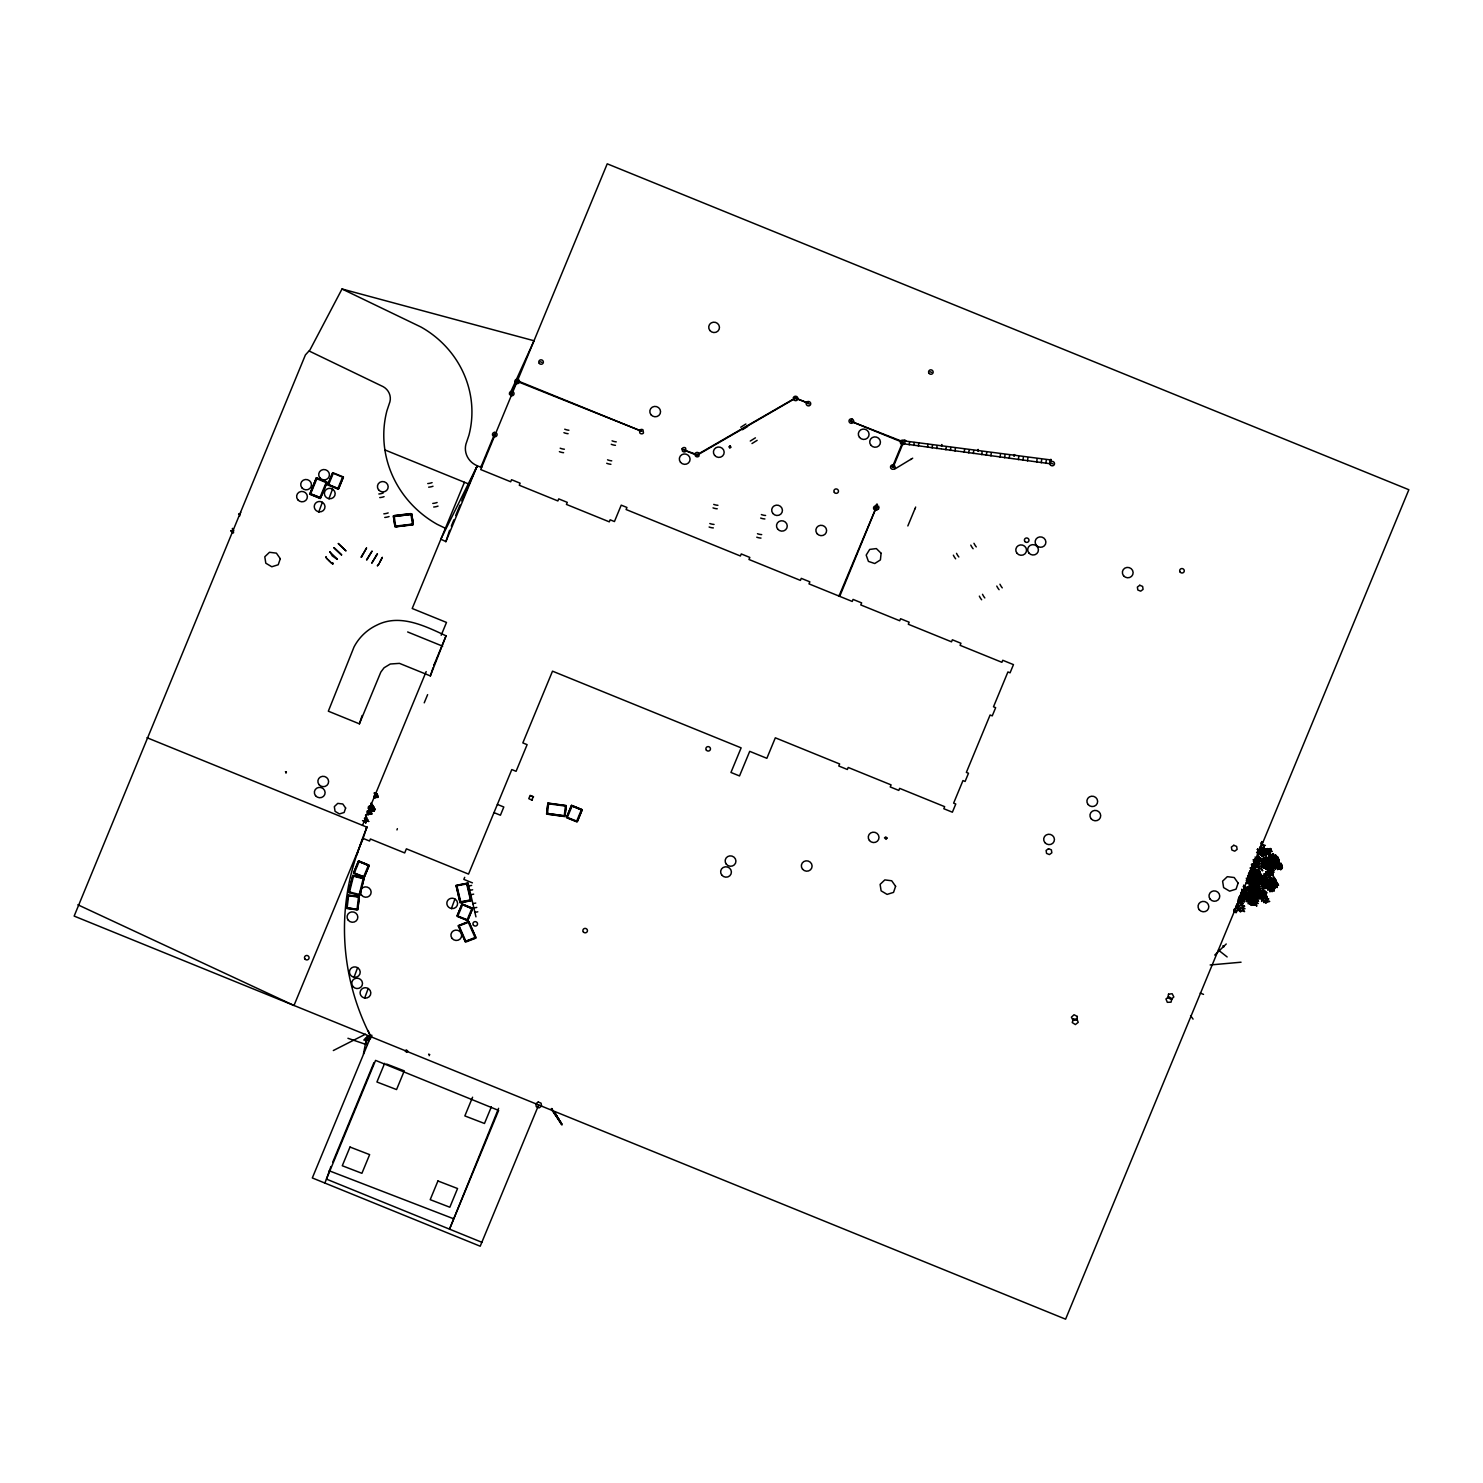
<?xml version="1.0" encoding="UTF-8"?>
<svg xmlns="http://www.w3.org/2000/svg" width="1483" height="1483" viewBox="0 0 1483 1483"><rect width="100%" height="100%" fill="white"/><g stroke="black" fill="none" stroke-linecap="round" stroke-linejoin="round"><path stroke-width="1.5" d="M369.045 809.458L368.544 807.327M878.585 509.095L878.603 507.501M1261.384 851.372L1261.848 852.484L1258.622 850.982M878.659 507.983L878.678 506.092M374.958 795.148L375.737 797.947L375.366 795.555M1261.051 844.754L1261.106 842.733M1261.755 841.547L1262.2 842.77L1262.7 841.843M376.626 796C380.834 801.098 371.955 791.273 376.719 797.316M1269.986 859.658L1270.912 860.844L1271.969 858.935M1271.543 859.195L1269.207 856.748L1271.45 860.233L1269.263 859.454M1255.712 887.816L1256.564 887.353L1256.045 888.373L1254.989 886.482M1261.273 852.243L1262.348 851.464M368.507 807.605L368.618 806.474M1252.875 888.818L1253.988 891.821L1257.343 892.043L1257.51 890.004L1255.471 890.467L1256.694 893.823L1252.875 888.818L1254.155 885.258L1251.93 888.577M1259.734 852.076C1261.254 856.451 1254.229 851.427 1259.679 853.633L1258.177 852.651M348.653 895.306L358.571 896.659M358.497 897.048L357.014 909.617L347.096 908.263L348.579 895.695L358.46 897.141M548.691 803.341L565.468 805.621M909.246 444.826L909.598 441.897M913.825 445.456L914.177 442.509M918.403 446.086L918.756 443.139M927.561 447.328L927.913 444.381M932.14 447.94L932.492 445.011M936.718 448.57L937.071 445.623M941.631 446.346L941.853 444.529L941.316 445.827M945.876 449.812L946.228 446.865M950.455 450.443L950.807 447.495M955.033 451.054L955.404 448.126M964.21 452.296L964.562 449.368M968.788 452.927L969.14 449.979M973.367 453.538L973.719 450.61M978.261 451.333L978.15 449.405L977.964 450.813M981.765 454.688L982.117 451.74M986.343 455.318L986.696 452.371M990.922 455.93L991.274 453.001M1000.08 457.172L1000.432 454.243M1004.658 457.802L1005.011 454.855M1009.237 458.432L1009.589 455.485M1014.131 456.208C1012.11 453.131 1017.023 455.3 1013.834 455.689M1018.395 459.674L1018.747 456.727M1022.973 460.286L1023.326 457.357M1027.552 460.916L1027.904 457.969M1036.71 462.158L1037.062 459.211M1041.288 462.789L1041.641 459.841M1045.867 463.4L1046.219 460.471M1050.224 460.453L1049.853 463.4M1051.095 459.786C1047.647 461.843 1053.338 455.967 1050.075 462.77M367.58 1040.084L368.155 1036.561L371.807 1036.116M363.446 1053.968L366.894 1036.432M1268.651 863.421L1269.819 861.085L1270.152 863.625M1252.597 868.222L1252.301 869.409L1251.207 868.853M349.395 892.581L353.473 876.193L363.187 878.678L359.108 895.065M353.603 875.73L363.316 878.214M905.798 440.581L904.352 439.988L904.982 441.026L1049.575 459.786M1274.657 860.733L1272.062 862.179L1272.173 859.417L1274.157 863.217L1272.433 860.974L1273.637 860.418M1233.93 909.357L1233.893 912.397L1234.931 908.578M368.155 1042.123L370.268 1035.616M509.614 394.404A2.317 2.224 18.1 0 1 510.819 391.512L513.099 391.827A2.317 2.224 18.1 0 1 514.008 393.31L514.026 393.885A2.317 2.224 18.1 0 1 511.468 395.776L509.614 394.404L534.01 340.756L342.017 288.981L310.003 349.858L305.405 354.938L74.15 916.086L1065.591 1319.184L1408.85 489.724L607.233 163.816L480.696 469.555L510.708 481.771L511.561 479.713L520.125 483.198L519.291 485.256L557.868 500.939L558.72 498.881L567.285 502.366L566.432 504.424L609.309 521.849L610.143 519.791L614.444 521.553L621.229 505.147L626.938 507.464L626.086 509.522L740.406 555.995L741.259 553.938L749.823 557.441L748.971 559.48L800.412 580.391L801.265 578.351L809.848 581.837L808.995 583.876L852.224 601.449L853.059 599.41L861.642 602.895L860.789 604.934L899.736 620.765L900.57 618.726L909.153 622.211L908.3 624.25L951.53 641.824L952.364 639.785L960.947 643.27L960.094 645.327L1001.896 662.308L1002.749 660.269L1013.464 664.625L1010.071 672.819L1007.921 671.947L993.499 706.798L995.649 707.669L992.257 715.863L990.106 714.991L966.36 772.383L968.492 773.255L965.099 781.448L962.968 780.577L953.625 803.137L955.775 804.008L952.383 812.202L943.818 808.717L944.652 806.659L899.643 788.363L898.791 790.42L890.226 786.935L891.079 784.878L848.202 767.452L847.368 769.492L838.785 766.007L839.638 763.967L775.331 737.811L766.859 758.314L749.712 751.343L739.516 775.943L730.952 772.458L741.129 747.858L552.51 671.169L522.832 742.909L527.114 744.651L516.084 771.308L511.802 769.566L468.535 874.099L406.379 848.832L404.692 852.929L370.398 838.989L369.545 841.028L363.113 838.414L366.802 827.106L146.984 737.718M310.651 493.802L319.976 497.472L310.577 493.932M316.861 478.768L326.149 482.55L319.716 498.047L310.429 494.265L316.899 478.657M366.542 547.95L361.296 557.274L362.112 555.235M366.561 559.74L372.085 551.046L366.894 559.925M371.936 562.761L377.461 554.067M377.108 553.882L371.862 563.206M377.312 565.783L378.61 564.578M377.553 565.727L379.222 563.596M412.367 524.129L395.646 526.113L394.218 516.418L410.939 514.434L412.552 524.648L395.831 526.632L412.496 524.278M410.939 514.434L394.181 516.529M359.405 723.834L380.834 672.077L384.078 667.776L390.289 664.013L399.465 663.364L430.367 675.914L446.049 635.836C424.972 625.974 399.78 613.406 376.775 625.159C367.043 629.719 358.942 637.486 353.992 647.033L328.336 711.191L359.405 723.834L362.112 715.529M445.845 541.721L449.571 530.302M481.215 466.07L480.844 467.219L494.414 434.426M481.919 466.366L481.549 467.516L477.266 465.773A18.908 18.111 18.1 0 1 466.682 441.915L468.943 435.186A99.509 95.357 18.1 0 0 421.005 327.039L342.017 288.981M368.359 814.927L368.766 813.666M354.381 873.005L363.706 876.675M368.377 865.405L359.09 861.623L368.34 865.497L363.539 877.083M349.543 891.969L359.257 894.453M430.367 675.914L433.073 667.628M434.056 664.606L433.74 665.552L446.049 635.836M396.962 829.924L397.37 828.663M330.931 1166.528L326.445 1179.115L481.845 1242.291M456.912 885.963L460.879 902.498L470.612 900.607L466.7 883.961L456.245 885.889L459.952 901.905L470.408 899.977M457.876 916.049L467.201 919.72M462.585 904.667L471.835 908.56L462.585 904.667L457.728 916.346L467.015 920.127L471.872 908.449M468.628 886L471.631 885.425M469.666 890.375L472.651 889.781M459.137 926.078L465.847 941.223L475.394 938.09M470.686 894.731L473.67 894.156M472.762 903.648L475.765 903.073M473.781 908.022L476.784 907.429M474.82 912.397L477.804 911.804M465.847 941.223L475.042 937.516L468.331 922.37L458.488 926.152M532.898 796.983L532.156 800.245L528.782 798.67L530.135 795.389L533.565 796.797L530.469 796M532.156 800.245L531.934 799.3M564.207 815.743L547.431 813.463L564.244 815.91M572.067 806.029L581.317 809.903L576.516 821.489L567.229 817.708L572.067 806.029L581.355 809.792M576.683 821.081L567.322 817.448M498.603 1108.302L449.516 1229.147L498.64 1110.433L375.57 1060.401L324.833 1183.045M730.155 445.994L731.026 447.254L729.747 448.051L728.913 446.735L730.174 445.938M893.155 467.238L903.332 442.638L851.186 421.432L851.965 419.022M839.378 594.924L839.007 596.073L877.38 504.572M840.082 595.221L839.712 596.37L877.046 505.61M874.636 509.948L876.249 505.017M875.359 510.245L877.028 505.11M1259.53 890.523L1258.993 889.225L1257.324 891.227L1258.233 891.413M370.398 1038.897L371.732 1035.078M318.826 511.783L322.349 502.311M328.966 498.64L332.489 489.168M354.048 977.204L357.588 967.732M364.67 997.985L368.192 988.531M451.407 908.504L454.947 899.032M1249.187 877.213L1250.41 876.397M1257.436 849.37L1270.338 854.894L1259.549 850.037L1259.197 850.89L1270.301 854.968L1272.062 857.934L1270.338 854.894L1257.565 849.055M1255.156 867.314L1254.414 869.39L1253.506 868.018L1253.858 867.092L1254.785 868.463M915.66 507.056L914.937 508.873M1259.271 850.704L1270.319 854.949C1255.341 849.685 1255.934 848.165 1270.338 854.894M1243.94 888.762L1243.607 887.242M1265.407 845.495L1261.811 844.29M317.084 478.212L326.371 481.994M328.447 485.034L333.286 473.337L342.573 477.118L337.735 488.797M285.959 773.199L286.349 772.254M464.439 482.272L412.2 608.493L446.494 622.434L441.192 635.262M451.314 526.094L453.928 519.773M455.67 515.565L460.027 505.054M461.769 500.846L477.266 465.773L445.882 541.61L440.84 539.182L477.266 465.773L476.562 467.405M511.375 393.44L516.473 381.131L641.768 431.293L517.456 380.742M362.519 825.364L426.177 671.577M424.231 702.831L427.623 694.637M359.09 861.623L354.252 873.302L363.632 876.824M359.22 861.252L368.507 865.034M77.839 904.778L293.986 1005.474L363.113 838.414A247.976 237.632 18.1 0 0 370.787 1036.691L312.32 1177.947L480.214 1246.221L538.681 1104.965M332.693 1162.283L373.92 1062.662M384.653 1063.311L376.923 1081.997L396.554 1089.56L404.284 1070.874L386.618 1064.053M464.698 877.324L463.845 879.382L472.428 882.867M462.715 904.315L472.002 908.097M429.162 1055.674L429.551 1054.71M697.214 454.632L795.055 398.13L808.587 403.32L795.741 398.093L696.936 455.318L684.071 450.091L697.937 454.91M572.197 805.658L581.484 809.44M472.576 1097.216L464.846 1115.92L484.478 1123.484L491.355 1106.874M851.186 421.432L902.906 441.674L892.432 466.941M875.026 508.799L876.75 504.072M876.564 506.574L877.454 504.368M914.844 509.058L907.837 525.946M1261.458 844.031L1261.607 842.103M1253.154 889.448L1255.026 886.815L1254.136 889.726L1250.688 892.21L1251.411 892.877L1254.358 889.689M1256.564 894.953L1257.806 890.282L1261.292 888.502L1256.101 892.581M382.354 557.293L379.018 563.577M374.402 793.127L375.477 794.869L374.865 794.165M368.581 807.92C370.694 804.379 370.472 808.791 368.488 806.733M1237.638 901.831L1238.286 898.846M382.058 557.96L379.704 562.409M1235.932 906.169L1236.47 905.112M375.273 795.37L376.478 796.13L376.2 795.185M1241.79 890.968L1241.79 889.17M361.277 557.256L366.468 548.172M366.968 811.182L367.951 811.016L366.95 812.665M368.544 810.293L369.953 808.791L369.489 810.571L368.748 809.792M1242.439 898.902L1243.533 899.217L1241.419 900.478L1243.032 896.511L1241.772 898.327L1243.774 899.124L1241.957 896.418L1240.752 896.233L1241.049 897.493M1258.604 860.974L1258.993 862.439L1261.403 861.011L1257.769 860.974L1257.306 858.861L1258.77 859.918L1257.399 862.105M365.467 815.261L366.653 814.501L365.615 815.91M240.209 514.212L239.523 516.195M233.813 530.525L232.664 532.99L233.665 532.694M1226.237 943.985L1214.725 955.052M365.875 1037.785L363.854 1040.046L366.227 1040.362M1257.324 857.248L1257.158 855.747M551.843 1108.505C554.957 1114.975 571.27 1139.926 554.494 1112.102M554.753 1114.493L555.55 1113.993L561.668 1123.892L553.66 1112.547M1237.749 902.276L1238.972 901.145M1253.265 895.417L1255.934 893.878L1254.173 896.436M1240.492 896.103L1238.639 897.122M1252.95 867.666L1252.82 866.61M240.635 512.228L240.672 512.821M912.694 458.173L910.784 459.526M745.875 424.008L740.74 427.234M747.599 426.511L742.464 429.718M755.422 437.837L750.268 441.044M757.146 440.34L751.992 443.547M368.451 1039.12L365.615 1041.344L366.987 1044.699M1254.006 859.825L1254.933 859.158M1254.785 862.142L1256.008 861.252L1254.618 860.659M1254.414 863.291L1255.638 862.402L1254.247 861.79M911.359 458.988L894.898 468.962M551.861 1108.598L551.064 1109.043L554.976 1114.419M1258.696 896.251L1256.546 896.677M329.968 551.861L332.248 555.847L337.142 559.369M332.748 563.874L332.73 562.854M1255.007 862.939L1256.768 862.531L1256.527 864.849M1261.069 851.186L1261.551 850.074M333.323 1050.539L365.448 1034.207M1256.008 864.311L1254.915 864.774L1256.62 866.035M469.073 921.981L475.783 937.126M465.217 941.297L458.84 926.004M363.502 821.156L362.501 820.637M555.328 1114.085L561.668 1123.892L554.197 1112.213L555.55 1113.993M1259.901 847.516L1261.013 845.811M1258.325 875.619L1258.789 877.028L1257.324 877.38L1255.415 876.342L1258.659 875.823L1256.509 876.954L1254.952 874.933L1259.605 875.23L1254.414 874.117L1255.6 875.026M1249.02 873.19L1253.747 872.004L1254.692 873.747L1253.265 874.154L1250.336 870.984M1247.592 875.73L1251.003 875.619L1247.926 877.083M1246.202 878.251L1250.225 877.992L1246.536 879.623M1246.221 880.439L1249.465 880.364L1246.554 881.81M1247.685 876.509L1248.946 876.212M467.108 883.794L470.834 899.81M460.787 902.127L470.537 900.237M1256.564 852.595L1257.046 852.224M1259.66 848.443L1259.66 847.479M393.496 516.399L394.96 525.983M1249.891 873.635L1251.411 873.45L1250.466 872.245M1249.52 874.785L1252.468 874.21L1252.023 876.75L1250.855 876.064L1251.485 874.766L1254.414 873.45L1252.764 872.634L1252.004 873.932L1253.561 873.765L1252.746 872.616L1254.173 874.859L1251.874 876.768L1250.095 873.394M1255.026 857.081L1257.751 857.545L1255.193 858.564M1253.283 859.584L1257.343 860.919L1256.082 861.79L1255.36 859.454L1256.694 859.973L1253.45 861.067M1253.839 859.936L1257.065 858.824L1255.879 858.194M1251.355 864.422L1254.599 864.83L1251.522 865.905M1260.55 851.594L1258.381 850.278M1251.207 870.039L1252.579 869.909L1251.43 869.001M1210.147 964.97L1241.049 962.207M1259.79 848.814L1261.125 847.794L1260.309 846.849M1263.349 854.338L1263.053 853.374M1259.364 852.262L1260.253 851.984M1257.139 861.382L1256.138 862.439L1257.788 863.829L1256.935 859.992L1258.4 861.048M905.056 443.992L922.611 446.383M923.371 446.494L940.926 448.867M941.686 448.978L959.241 451.37M960.02 451.462L995.13 456.245M995.89 456.338L1013.445 458.729M1014.205 458.84L1031.76 461.213M1032.52 461.324L1050.075 463.716M547.876 803.601L546.726 813.147M566.191 806.085L565.042 815.65M347.856 895.491L346.392 907.615M359.294 897.048L357.848 909.172M1253.395 859.955L1255.471 860.696L1253.543 860.863M1251.912 864.478L1253.988 865.219L1252.06 865.386M1251.615 867.184L1254.396 866.962L1253.32 866.202M1250.818 867.685L1254.525 868.834L1251.04 868.945M1250.021 870.651L1252.931 870.447L1251.819 869.668M1248.983 872.356L1251.281 872.06L1250.373 871.318M1240.4 897.919L1240.066 895.157L1240.956 897.475L1239.751 898.679L1241.66 899.81M1269.3 865.442L1266.945 862.754L1269.337 864.367M352.769 875.897L348.82 891.672M363.984 878.752L360.035 894.546M1264.814 853.337L1265.889 852.558L1263.627 850.908L1263.664 851.984M1256.639 872.542L1255.841 870.391L1257.139 871.707L1255.36 873.45L1255.471 871.522L1256.75 872.838M368.118 808.309L369.73 809.681M1265.37 884.832L1264.239 884.48L1264.257 885.796L1266.538 887.798L1266.167 882.496L1264.48 885.203L1264.814 886.296L1265.833 885.481L1265.963 888.651L1266.519 886.482M1249.984 868.037L1253.116 868.463L1252.227 867.629M347.93 1038.285L365.541 1044.31M1254.785 868.241L1253.876 866.869M329.17 1170.773L452.982 1218.525M1258.529 851.576L1261.18 852.447L1260.012 849.852M326.038 556.626L326.464 558.201M1200.229 993.072L1203.529 994.389M930.156 371.751L931.584 372.344M1051.521 463.308L1052.949 463.901M794.869 398.148L796.315 398.723M807.734 403.376L809.162 403.951M850.612 420.801L852.039 421.394M892.08 466.811L893.508 467.386M540.368 361.759L541.796 362.334M683.496 449.442L684.942 450.035M511.023 393.292L512.451 393.866M494.043 434.278L495.489 434.871M384.894 449.924L468.739 484.014M332.6 472.947L327.947 484.218M343.314 477.304L338.662 488.574M326.946 482.624L320.717 497.658M407.658 631.962L442.657 646.199M571.381 805.621L566.71 816.911M582.096 809.978L577.443 821.267M497.38 804.398L503.812 807.012L500.42 815.224L493.987 812.61M285.422 771.661L286.423 772.068M358.404 861.234L353.733 872.505M369.119 865.59L364.466 876.861M461.899 904.278L457.227 915.549M472.614 908.634L467.942 919.905M428.624 1054.135L429.625 1054.543M1266.575 883.961L1269.188 886.445L1269.318 887.909L1268.076 887.39M1250.707 869.854L1253.506 871.837L1250.132 871.225M1249.761 872.375L1251.819 873.227L1248.334 874.08M1253.802 861.623L1256.768 864.923L1255.378 867.129L1254.822 864.849L1256.398 866.072M1254.21 864.292L1255.267 864.756L1255.879 862.42L1254.803 861.679M1257.473 849.296L1259.456 850.222M309.298 351.082L383.244 386.711A13.885 13.31 18.1 0 1 389.918 401.8L386.915 410.772A104.533 100.177 18.1 0 0 437.263 524.37L445.401 528.282M1252.264 863.792L1254.006 867.555L1252.004 865.052M1257.973 850.964L1259.252 851.687M1260.142 852.206C1263.794 854.264 1253.061 850.76 1259.697 852.651M1258.029 851.594L1259.141 852.262M1257.918 850.315L1258.993 850.982M1243.607 885.11L1245.331 886.982L1243.143 886.463M332.6 563.725L330.931 562.706M331.729 563.318L333.008 563.892L332.47 562.891M1262.756 852.299L1261.996 852.28M1218.414 950.102L1227.145 956.943M331.135 562.669L327.28 558.924M330.19 561.853L328.206 559.907M338.384 543.742L346.002 550.934L338.309 543.445M1222.919 945.783L1223.938 946.821M1268.892 859.769L1268.614 855.654L1269.578 858.657M327.224 559.091L325.926 557.219M1259.475 851.854L1260.253 852.855L1260.198 851.483M1253.876 862.439L1257.176 867.203M1190.571 1015.633L1193.073 1019.118M370.324 805.77L369.193 806.196M553.956 1112.435L555.161 1114.252M1253.469 861.326L1257.25 867.166L1254.08 862.253M1242.05 892.099L1242.494 894.379L1240.659 892.414M468.22 921.925L459.044 925.522M368.118 1030.555L370.787 1036.691M374.476 795.463L374.717 797.409L374.05 796.019M341.72 554.772L334.12 547.635M341.461 555.05L333.842 547.894M337.401 559.11L329.801 551.954M374.309 792.812L374.68 794.295M467.905 882.459L471.816 899.199M472.039 900.107L475.95 916.846M466.644 883.497L456.894 885.388M456.616 885.814L460.323 901.831M410.865 513.6L394.144 515.583M356.995 854.783A257.041 256.337 5.9 0 1 367.024 827.199M1259.364 850.463A41.339 11.79 22.5 0 1 1257.343 849.629M389.084 516.529A4.486 1.094 -14.2 0 1 384.764 517.437M388.175 512.914A4.486 1.094 -14.2 0 1 383.837 513.822M438.023 506.111A4.486 1.094 -14.2 0 1 433.685 507.019M437.114 502.496A4.486 1.094 -14.2 0 1 432.776 503.423M432.091 482.624A4.486 1.094 -14.2 0 1 427.753 483.551M432.999 486.239A4.486 1.094 -14.2 0 1 428.661 487.166M383.152 493.042A4.486 1.094 -14.2 0 1 378.832 493.969M384.078 496.657A4.486 1.094 -14.2 0 1 379.741 497.584M1002.267 587.861A4.375 0.945 60 0 1 999.95 584.228M999.097 589.696A4.375 0.945 60 0 1 996.78 586.063M976.277 546.912A4.375 0.945 60 0 1 973.96 543.279M973.108 548.747A4.375 0.945 60 0 1 970.79 545.114M955.664 558.813A4.375 0.945 60 0 1 953.365 555.18M958.834 556.978A4.375 0.945 60 0 1 956.535 553.344M981.653 599.762A4.375 0.945 60 0 1 979.355 596.129M984.823 597.927A4.375 0.945 60 0 1 982.525 594.294M713.342 527.911A4.319 1.223 11.5 0 1 709.115 527.003M714.046 524.426A4.319 1.223 11.5 0 1 709.819 523.518M760.983 538.088A4.319 1.223 11.5 0 1 756.756 537.18M761.706 534.603A4.319 1.223 11.5 0 1 757.479 533.713M765.599 515.472A4.319 1.223 11.5 0 1 761.372 514.564M764.894 518.957A4.319 1.223 11.5 0 1 760.668 518.049M717.939 505.295A4.319 1.223 11.5 0 1 713.731 504.387M717.234 508.78A4.319 1.223 11.5 0 1 713.008 507.872M616.261 441.86A4.319 1.223 13.4 0 1 612.071 440.822M615.445 445.308A4.319 1.223 13.4 0 1 611.237 444.27M568.916 430.237A4.319 1.223 13.4 0 1 564.726 429.199M568.1 433.685A4.319 1.223 13.4 0 1 563.911 432.665M563.577 452.686A4.319 1.223 13.4 0 1 559.388 451.648M564.393 449.219A4.319 1.223 13.4 0 1 560.203 448.2M610.922 464.29A4.319 1.223 13.4 0 1 606.714 463.271M611.737 460.842A4.319 1.223 13.4 0 1 607.548 459.804M1239.232 897.882L1241.419 896.566L1239.232 897.882M1261.329 876.305L1262.052 877.547L1262.774 875.656L1261.329 876.305M1262.608 859.083L1264.183 857.656L1262.608 859.083M368.451 811.924L368.933 814.482L368.933 810.96L368.451 811.924M369.545 808.884L370.027 811.442L370.046 807.92L369.545 808.884M369.934 812.332L370.416 814.371L370.917 812.165L369.934 812.332M371.028 809.31L371.51 811.331L373.16 806.845C371.417 814.482 373.586 809.514 372.085 810.2L371.529 808.513L371.028 809.31M371.436 812.647L371.788 814.074L371.436 812.647M1266.797 882.2L1267.464 884.498L1268.15 881.977L1266.797 882.2M1267.335 887.372L1267.984 890.301L1268.669 887.149L1268.002 886.259L1267.335 887.372M1268.836 883.219L1269.485 886.148L1270.171 882.997L1269.504 882.088L1268.836 883.219M1268.929 883.442L1271.116 886.593L1268.929 883.442M1269.355 888.391L1270.023 891.895L1270.041 887.056L1269.355 888.391M1270.857 884.22L1271.524 887.742L1271.543 882.904L1270.857 884.22M1271.394 888.947L1272.062 891.746L1272.748 888.725L1272.062 887.872L1271.394 888.947M1272.896 884.795L1273.563 887.576L1274.249 884.572L1273.563 883.72L1272.896 884.795M1273.452 889.374L1273.934 891.32L1274.416 889.225L1273.452 889.374M1274.954 885.221L1275.436 887.168L1275.918 885.054L1274.954 885.221M369.693 807.957L371.343 809.551L370.954 811.201L369.693 807.957M1271.061 882.96L1272.599 885.166L1271.061 882.96M1263.516 859.602L1265.74 857.563L1263.516 859.602M1253.154 882.237L1253.543 883.608L1253.561 881.532L1249.891 883.831L1251.874 880.68L1253.376 880.568L1253.154 882.107M1260.476 847.831L1261.792 849.314L1263.349 847.794L1260.958 849.036L1262.274 851.928L1260.476 847.831M372.808 808.124L373.92 808.495L372.808 808.124M1273.823 887.335L1275.361 887.854L1273.823 887.335M1275.324 883.182L1276.863 883.701C1276.455 880.123 1278.402 884.072 1275.324 883.182M1269.633 867.963L1270.838 871.114L1269.633 867.963M1273.396 855.913L1276.455 858.156L1277.771 856.692L1275.547 857.86L1273.878 856.488L1275.732 856.729C1277.326 859.88 1271.135 851.928 1274.398 856.989L1275.584 854.746L1273.396 855.913M1278.29 865.405L1279.347 869.242L1278.29 865.405M1260.198 848.999L1263.071 855.598L1260.198 848.999M1254.933 885.314L1255.304 886.686L1255.786 884.85L1254.933 885.314M1249.687 880.235L1251.263 881.606L1249.687 880.235M1280.608 865.275L1281.627 868.945L1280.608 865.275M377.442 795.018L377.961 796.89L377.442 795.018M1281.683 865.219L1282.387 867.777L1281.683 865.219M1254.08 883.72L1254.451 885.091L1254.562 882.886L1254.674 884.869L1256.546 884.35L1256.045 883.164L1254.173 883.683M1265.462 861.16L1267.78 859.028L1265.462 861.16M1265.147 879.975L1265.092 881.347L1267.891 877.157L1265.147 879.975M1257.269 871.744L1257.825 873.098L1258.585 871.3L1257.269 871.744M1271.061 854.949L1272.117 856.062L1273.415 853.633L1271.061 854.949M1268.391 868.63L1269.392 871.281L1268.391 868.63M1257.973 857.563L1259.475 859.065L1257.973 857.563M1258.363 856.433L1259.864 857.916L1258.363 856.433M1261.013 894.471L1263.108 898.828L1260.476 893.915L1262.534 893.322L1261.106 894.416M1251.207 875.489L1252.653 876.731L1251.207 875.489M1255.137 904.574L1256.75 905.891L1255.137 904.574M1265.778 864.867L1267.946 867.314L1265.778 864.867M1277.123 865.46L1277.957 868.5L1277.123 865.46M1261.903 885.017L1263.738 887.631L1261.903 885.017M1270.894 867.295L1271.858 869.817L1270.894 867.295M1272.043 866.684L1272.711 868.445L1272.043 866.684M1260.087 874.655L1260.661 876.008L1261.532 874.099L1260.087 874.655M1260.828 868.408L1262.645 870.651L1260.828 868.408M1263.442 881.81L1263.961 884.128L1264.888 882.181L1263.442 881.81M1265.815 880.865L1266.297 883.59L1267.279 881.217L1265.815 880.865M1268.132 880.55L1268.632 883.071L1268.947 879.957L1266.185 882.088L1268.243 880.605M881.106 553.252L880.401 559.907L874.748 563.521L868.426 561.39L866.183 555.105L869.705 549.414L876.36 548.58L881.106 553.252M1244.422 889.262L1245.46 890.097L1246.832 888.02L1244.422 889.262M1257.621 884.202L1257.454 885.944L1258.641 885.944L1260.105 883.905L1257.621 884.925L1258.307 885.703L1259.289 884.776L1257.621 884.202M232.442 528.523L233.387 529.06L232.442 528.523M347.856 895.139L346.262 908.375L357.718 909.932L359.294 896.696L347.856 895.139M547.894 803.063L546.578 814.093L564.893 816.595L566.209 805.566L547.894 803.063M548.599 803.805L547.412 814L564.189 816.28L565.394 806.085L548.599 803.805M1265.296 864.608C1265.221 868.056 1267.464 860.4 1265.296 864.608M1258.733 873.153L1259.289 874.488L1260.272 872.467L1258.733 873.153M1263.238 849.778L1265.555 855.061L1263.238 849.778M1266.037 850.5L1267.65 854.189L1266.037 850.5M1267.131 869.298L1267.928 871.392L1267.131 869.298M1268.095 860.659L1270.06 862.884L1268.095 860.659M1265.778 861.085L1267.743 863.143L1265.778 861.085M1239.955 899.18L1242.476 897.567L1239.955 899.18M1258.566 894.564L1260.328 898.235L1258.566 894.564M1271.821 855.19L1274.286 858.323L1273.637 861.382L1272.692 858.527L1274.379 857.73L1271.821 855.19M1262.83 849.499L1264.128 850.463L1262.255 847.775L1264.146 848.702L1262.849 849.592M1265.147 848.851L1265.629 850.389L1267.427 850.13L1265.833 849.166L1265.648 850.297L1266.575 848.999L1265.147 848.851M1267.409 848.591L1268.707 849.629L1267.409 848.591M1168.511 994.185L1167.918 997.707L1171.218 999.412L1173.832 996.965L1172.163 993.721L1168.511 994.185M374.383 796.686L374.513 798.225L374.383 796.686M1263.127 877.899L1263.72 879.271L1264.814 877.584L1263.127 877.899M1263.442 894.36L1265.129 897.845L1263.442 894.36M1271.005 863.495L1271.246 866.665L1272.525 863.699L1271.932 862.568L1271.005 863.495M1273.1 865.164L1273.23 868.908L1274.601 865.368L1274.064 864.051L1273.1 865.164M1275.269 866.406L1275.528 869.427L1276.77 866.61L1276.177 865.534L1275.269 866.406M1277.475 867.499L1277.679 869.613L1278.55 867.648L1277.475 867.499M1077.325 1016.467L1076.732 1019.97L1073.062 1020.415L1071.412 1017.171L1074.044 1014.743L1077.325 1016.467M1264.61 860.233L1267.261 857.675L1264.61 860.233M365.763 816.206L366.635 817.986L365.763 816.206M1239.807 911.192L1240.511 912.008L1241.697 910.173L1239.807 911.192M1265.685 894.268L1266.871 896.714L1265.685 894.268M1268.651 856.636L1270.616 859.677L1268.651 856.636M1238.398 909.264L1238.175 910.506L1239.399 910.395L1241.086 907.781L1238.398 909.264M1246.906 893.767L1246.665 894.972L1248.241 895.046L1250.299 892.71L1246.906 893.767M1236.952 904.185L1236.692 905.464L1237.953 905.316L1239.751 902.609L1236.952 904.185M1247.444 897.178L1249.409 896.084L1247.444 897.178M1245.998 895.769L1245.776 896.844L1247.055 896.603L1248.797 894.193L1245.998 895.769M1264.183 863.625C1263.683 867.37 1266.834 859.677 1264.183 863.625M371.362 802.933L370.88 806.455L371.362 802.933M1273.359 876.064L1273.841 877.899L1273.359 876.064M1261.458 876.305L1262.534 877.343L1261.458 876.305M1251.541 892.97L1251.133 894.657L1252.82 894.397L1255.322 890.764L1251.541 892.97M1262.126 862.198C1261.551 866.109 1265.018 857.841 1262.126 862.198M1260.402 893.823L1261.125 894.564L1262.441 892.896L1260.402 893.823M1264.832 879.419L1265.425 880.791L1266.816 878.9L1264.832 879.419M1244.571 891.765L1244.293 892.877L1245.627 892.581L1247.481 890.078L1244.571 891.765M407.603 1051.039L406.694 1052.355L405.1 1050.835L406.416 1049.927L407.603 1051.039M886.982 838.043L886.092 839.341L884.48 837.839L885.796 836.931L886.982 838.043M352.88 875.378L348.579 892.599L359.776 895.472L364.077 878.251L352.88 875.378M1258.993 892.117L1258.715 893.248L1260.012 893.137L1261.885 890.801L1258.993 892.117M230.959 530.821L231.552 531.767L232.831 530.006L230.959 530.821M1245.794 887.149L1247.537 889.318L1245.794 887.149M1256.12 894.675L1257.528 897.586L1256.12 894.675M519.476 381.743L519.328 382.299A2.317 2.224 18.1 0 1 516.325 383.467L515.064 382.262A2.317 2.224 18.1 0 1 516.269 379.351L518.03 379.37A2.317 2.224 18.1 0 1 519.458 381.15L519.476 381.743M639.488 430.756L639.822 432.962A2.317 2.224 18.1 0 0 643.492 432.999L643.01 429.866A2.317 2.224 18.1 0 0 639.785 430.255L639.488 430.756M682.069 448.867L682.421 451.073A2.317 2.224 18.1 0 0 686.073 451.11L685.591 447.977A2.317 2.224 18.1 0 0 682.365 448.367L682.069 448.867M695.082 453.761L695.416 455.967A2.317 2.224 18.1 0 0 699.068 456.004L698.586 452.871A2.317 2.224 18.1 0 0 695.36 453.26L695.082 453.761M793.442 397.574L793.794 399.78A2.317 2.224 18.1 0 0 797.446 399.817L797.891 398.742A2.317 2.224 18.1 0 0 793.739 397.073L793.442 397.574M806.307 402.801L806.159 403.357A2.317 2.224 18.1 0 0 810.311 405.044L810.738 403.988A2.317 2.224 18.1 0 0 806.604 402.301L806.307 402.801M853.615 421.413L853.17 422.47A2.317 2.224 18.1 0 1 849.388 422.284A2.317 2.224 18.1 0 1 850.779 418.91A2.317 2.224 18.1 0 1 853.615 421.413M1262.997 863.18C1262.348 867.221 1266.13 858.397 1262.997 863.18M1171.941 998.726L1171.032 1002.174L1167.325 1002.323L1165.953 998.967L1168.808 996.743L1171.941 998.726M1250.095 886.333L1249.631 888.076L1251.374 887.761L1254.025 883.961L1250.095 886.333M1255.953 888.799L1256.49 890.097L1257.844 888.317L1255.953 888.799L1253.357 885.573L1257.158 887.242L1257.547 888.855L1255.86 888.818M1073.191 1019.118L1072.265 1022.566L1075.379 1024.568L1078.234 1022.362L1076.88 1018.988L1073.191 1019.118M1236.043 910.692L1236.025 912.805L1237.1 910.933L1236.043 910.692M1241.846 899.68L1241.846 902.109L1243.014 900.311L1241.846 899.68M1257.695 887.613L1257.362 888.78L1258.715 888.632L1260.698 886.204L1257.695 887.613M1265.833 871.856L1266.222 873.246L1267.483 871.633L1265.833 871.856M1248.983 882.422L1249.724 884.09L1248.983 882.422M1237.193 907.188L1236.766 908.597L1238.175 908.319L1240.418 905.186L1237.193 907.188M1267.539 858.879L1269.17 861.401L1267.539 858.879M1242.587 890.097L1244.237 893.174L1242.587 890.097M1258.288 891.821L1258.363 894.175L1259.679 892.432L1258.288 891.821M1259.289 891.561L1259.827 892.859L1261.329 890.968L1259.289 891.561M1260.865 891.32L1260.81 894.064L1262.255 891.932L1260.865 891.32M1263.238 891.413L1263.238 893.952L1264.628 892.024L1263.238 891.413M1251.763 893.804L1252.597 894.99L1254.377 893.211L1251.763 893.804M1250.28 904.463L1251.226 905.371L1253.061 903.499L1250.28 904.463M371.788 806.066L371.473 808.346L372.567 807.327L371.825 806.548L371.417 808.198L371.788 806.066M373.382 808.68L373.086 810.849L373.382 808.68M374.272 809.737L374.068 811.257L374.272 809.737M1276.659 864.07L1277.401 865.405L1279.162 863.551L1276.659 864.07M1272.933 878.381L1272.674 880.902L1273.916 878.807L1272.933 878.381M1273.953 880.383L1273.508 883.497L1274.75 879.641L1273.953 880.383M1274.972 882.366L1274.342 886.037L1275.825 881.44L1274.972 882.366M1276.121 883.942L1275.714 886.927L1276.9 883.238L1276.121 883.942M1277.345 885.388L1277.067 887.483L1277.345 885.388M1248.464 902.368L1248.037 903.685L1249.798 903.648L1252.412 900.96L1248.464 902.368M328.614 484.626L337.883 488.5L328.614 484.626M347.133 907.818L357.051 909.339L347.133 907.818M1252.486 879.79L1252.634 881.903L1252.486 879.79M1261.551 860.548L1261.607 861.734L1262.608 860.121L1261.551 860.548M280.287 558.702L278.229 564.763L271.797 566.766L265.809 563.206L264.79 556.774L269.498 552.288L276.394 553.14L280.287 558.702M345.632 808.05L344.13 812.48L339.44 813.945L335.065 811.349L334.324 806.641L337.753 803.378L342.795 803.99L345.632 808.05M895.602 886.315L893.545 892.377L887.112 894.397L881.124 890.838L880.105 884.387L884.813 879.901L891.709 880.772L895.602 886.315M1238.101 883.089L1236.062 889.151L1229.611 891.153L1223.623 887.594L1222.604 881.162L1227.312 876.675L1234.208 877.528L1238.101 883.089M1265.87 882.886L1265.833 885.017L1266.945 883.775L1265.87 882.886M1267.372 878.733L1267.335 880.865L1268.447 879.604L1267.372 878.733M1244.775 894.212L1244.348 895.454L1248.148 892.136L1244.775 894.212M1250.113 890.301L1249.446 892.247L1251.392 891.746L1254.674 887.372L1250.113 890.301L1249.872 888.799L1252.097 888.743L1250.15 890.226M1275.343 862.884L1276.659 865.164L1275.343 862.884M1246.888 896.955L1244.626 899.05L1250.521 896.807L1250.206 895.139L1249.872 896.455L1251.392 896.066L1249.187 895.528L1246.888 896.955M1260.365 878.399L1260.179 880.902L1261.718 878.678L1260.365 878.399M1261.903 880.179L1261.514 883.312L1263.256 880.457L1262.941 879.326L1261.903 880.179M1263.46 881.959L1262.849 885.666L1264.554 880.902L1263.46 881.959M1266.945 884.498L1266.704 886.612L1267.891 884.702L1266.945 884.498M1265.778 866.554L1266.76 868.982L1265.778 866.554M1274.601 862.55L1275.343 863.885L1277.289 861.92L1274.601 862.55M1241.123 900.329L1242.105 901.553L1241.123 900.329M1240.882 894.23L1241.178 895.12L1242.457 893.415L1240.882 894.23M1254.952 872.43L1254.674 874.896L1256.175 872.653L1254.952 872.43M1256.268 874.099L1255.749 877.194L1257.269 873.209L1256.268 874.099M1257.603 875.767L1256.861 879.419L1258.659 874.692L1257.603 875.767M1259.086 877.009L1258.622 879.957L1260.049 876.156L1259.086 877.009M1260.661 878.103L1260.328 880.179L1260.661 878.103M364.317 820.748L364.317 822.286L365.3 821.267L364.317 820.748M365.745 821.879L365.763 822.954L365.745 821.879M1258.159 895.139L1259.141 896.807L1258.159 895.139M1259.975 897.011L1259.938 899.199L1261.329 897.734L1259.975 897.011M1261.792 898.883L1261.625 901.404L1263.145 899.588L1261.792 898.883M1263.701 900.478L1263.701 902.572L1265.055 901.201L1263.701 900.478M1265.666 902.016C1264.498 904.982 1268.169 901.924 1265.666 902.016M366.802 827.106L366.004 829.164L366.802 827.106M1267.965 882.774L1269.226 883.887L1267.965 882.774M1270.857 856.154L1272.915 858.768L1270.857 856.154M316.231 478.267L310.355 493.45L316.231 478.267M316.435 477.786L309.65 494.191L320.365 498.548L327.15 482.142L316.435 477.786M332.748 472.651L327.669 484.941L338.384 489.297L343.463 477.007L332.748 472.651M358.552 860.919L353.455 873.227L364.169 877.584L369.267 865.275L358.552 860.919M350.007 1147.045L342.276 1165.749L361.908 1173.313L369.638 1154.627L350.007 1147.045M462.047 903.981L456.949 916.272L467.664 920.628L472.762 908.337L462.047 903.981M571.53 805.325L566.432 817.634L577.147 821.99L582.244 809.681L571.53 805.325M437.93 1180.969L430.2 1199.654L449.831 1207.236L457.561 1188.532L437.93 1180.969M1253.154 903.11L1256.101 903.666L1254.451 902.331L1253.747 904L1254.97 903.295L1253.154 903.11M1268.428 864.478L1269.263 867.648L1268.428 864.478M1252.023 901.182L1251.559 902.257L1252.857 902.368L1255.081 900.348L1250.466 901.757L1255.285 900.57L1252.023 901.182M1262.2 844.087L1262.904 845.699L1262.2 844.087M1263.572 845.94L1264.35 847.368L1263.572 845.94M1244.2 888.614L1245.572 891.19L1244.2 888.614M1254.544 891.023L1254.062 893.804L1255.916 891.283L1255.619 890.263L1254.544 891.023M1257.844 893.786L1257.417 896.436L1259.215 894.045L1257.844 893.786M1259.827 893.619L1260.439 894.898L1262.311 893.322L1259.827 893.619M1259.66 894.861L1259.364 896.714L1260.643 895.046L1259.66 894.861M238.652 514.286L239.838 513.674L238.652 514.286M1277.716 862.216L1278.995 865.034L1277.716 862.216M1270.894 880.661L1270.783 882.589L1272.136 881.273L1270.894 880.661M1235.58 907.188L1236.173 908.578L1238.175 906.929L1235.58 907.188M1251.411 896.492L1250.929 897.586L1252.264 897.678L1254.599 895.602L1251.411 896.492M1269.3 867.944L1270.023 868.834L1271.932 867.184L1269.3 867.944M1246.943 900.125L1246.239 901.608L1248.278 901.404L1251.708 898.216L1246.943 900.125M1239.584 899.347L1239.121 901.905L1240.678 900.2L1239.584 899.347M1264.721 866.795L1265.703 869.075L1264.721 866.795M1254.47 871.151L1255.693 872.597L1254.47 871.151M1267.242 873.876L1267.464 875.359L1269.077 874.043L1267.242 873.876M1251.522 882.756L1250.873 885.221L1252.394 882.125L1251.522 882.756M1252.301 884.517L1251.337 887.576L1253.283 883.701L1252.301 884.517M1255.174 888.78L1254.544 890.838L1255.174 888.78M1269.745 864.07L1270.505 866.98L1269.745 864.07M1254.062 879.215L1253.524 880.29L1255.156 881.217L1255.693 880.142L1254.062 879.215M1270.987 856.562L1271.339 861.456L1270.987 856.562M1247.518 886.723L1247.555 888.113L1249.057 886.723L1247.518 886.723M1269.763 877.788L1270.004 879.271L1271.784 877.899L1269.763 877.788M1259.53 858.305L1259.901 859.769L1261.792 858.472L1259.53 858.305M1242.087 895.231L1242.198 896.251L1243.792 894.62L1242.087 895.231M1251.374 874.525L1252.486 875.841L1253.376 873.153L1254.321 874.896L1251.374 874.525M1278.717 865.72L1279.088 867.017L1280.793 865.979L1278.717 865.72M1251.133 899.161L1250.447 900.348L1251.967 900.348L1254.84 897.975L1251.133 899.161M1256.249 869.353L1256.379 871.466L1256.249 869.353M1269.726 875.396L1271.913 874.692L1269.726 875.396M900.774 440.989L900.478 441.489A2.317 2.224 18.1 0 0 901.775 444.399L902.962 444.566A2.317 2.224 18.1 0 0 904.741 441.526A2.317 2.224 18.1 0 0 901.182 440.581L900.774 440.989M1249.409 885.573L1248.612 886.945L1249.798 887.576L1252.597 885.499L1249.409 885.573M1244.218 897.215C1242.921 900.441 1248.445 894.342 1244.218 897.215M1268.818 873.932L1268.28 874.859L1271.913 872.931L1268.818 873.932M1267.316 865.664L1268.002 868.315L1267.316 865.664M375.477 792.942L376.33 794.832L375.477 792.942M1268.595 875.804L1268.818 877.287L1270.764 875.86L1268.595 875.804M1278.976 862.402L1280.163 864.978L1278.976 862.402M370.416 805.844L369.934 807.605L370.416 805.844M1269.819 879.549L1269.374 881.681L1270.838 880.624L1269.819 879.549M1268.317 883.72L1267.872 885.833L1269.337 884.776L1268.317 883.72M1272.043 880.049L1271.413 882.478L1273.063 881.106L1272.043 880.049M1270.542 884.202L1269.911 886.649L1271.561 885.277L1270.542 884.202M1273.99 881.032L1273.434 883.293L1274.991 882.088L1273.99 881.032M1272.488 885.184L1271.932 887.464L1273.489 886.241L1272.488 885.184M1250.317 878.548L1249.465 879.92L1250.707 880.55L1253.636 878.399L1250.317 878.548M1268.688 870.169L1268.113 871.133L1271.932 869.094L1268.688 870.169M1243.236 896.158C1241.827 899.495 1247.815 893.026 1243.236 896.158M1266.686 852.187L1266.222 854.338L1267.872 853.114L1266.686 852.187M1251.281 874.766L1251.652 877.88L1251.281 874.766M1275.547 858.286L1275.751 861.03L1275.547 858.286M1258.418 868.334L1258.696 869.39L1260.309 868.389L1258.418 868.334M1257.973 865.998L1258.344 867.481L1260.643 866.072L1257.973 865.998M1264.313 873.617L1263.535 876.027L1265.574 874.229L1264.313 873.617M1265.425 875.749L1264.295 878.715L1266.686 876.379L1266.649 875.192L1265.425 875.749M1267.928 879.641L1266.89 882.478L1269.188 880.272L1269.114 879.122L1267.928 879.641M1269.411 881.291L1268.688 883.275L1270.319 881.736L1269.411 881.291M1249.187 876.397L1249.539 879.252L1249.187 876.397M1272.748 865.942L1272.414 867.24L1273.934 865.961L1272.748 865.942M1249.187 882.311L1248.148 883.757L1249.576 884.313L1253.116 881.959L1249.187 882.311M1265.981 892.006L1265.481 893.86L1267.094 892.803L1265.981 892.006M1268.132 872.375L1267.372 873.431L1271.932 871.003L1268.132 872.375M1237.471 909.042L1237.693 910.377L1239.547 909.524L1237.471 909.042M1270.115 848.536L1270.004 849.629L1271.32 848.832L1270.115 848.536M1272.711 853.986L1273.396 856.34L1272.711 853.986M1248.297 888.873L1248.167 890.319L1249.928 889.244L1248.297 888.873M1261.94 895.435L1262.293 896.789L1264.684 895.454L1261.94 895.435M1261.032 882.774L1260.958 884.22L1262.793 883.182L1261.032 882.774M372.307 804.453L372.53 805.677L372.307 804.453M373.16 805.695L373.345 806.974L373.16 805.695M373.92 807.049L374.124 808.309L373.92 807.049M1274.657 878.14L1274.972 879.845L1274.657 878.14M1275.806 879.845L1276.066 881.606L1275.806 879.845M1266.222 854.764L1266.463 858.027L1266.222 854.764M1252.523 904.834L1254.748 904.778L1252.523 904.834M1251.837 902.85L1251.151 903.722L1252.412 904.111L1255.007 902.758L1251.837 902.85M1276.77 862.754L1277.827 865.09L1276.77 862.754M1249.668 892.97L1249.539 894.416L1251.467 893.304L1249.668 892.97M1270.912 879.901L1271.895 881.31L1270.912 879.901M1267.242 860.956C1264.035 864.923 1270.727 859.491 1267.242 860.956M1252.245 898.494L1251.522 899.365L1252.82 899.755L1255.563 898.383L1251.615 899.124L1250.391 897.623L1252.208 898.568M365.8 819.598L366.06 820.6L367.988 819.58L365.8 819.598M1265.74 898.902L1264.98 899.829L1266.093 900.274L1268.744 898.865L1265.74 898.902M1254.989 884.331L1257.213 884.387L1254.989 884.331M1257.732 863.644L1256.88 864.645L1258.103 865.108L1261.032 863.532L1257.732 863.644M1254.377 882.311L1253.673 883.164L1254.915 883.608L1257.547 882.385L1254.377 882.311M1249.075 890.894L1248.946 892.358L1251.022 891.209L1249.075 890.894M1254.97 877.973L1254.229 878.826L1255.508 879.271L1258.288 878.01L1254.97 877.973M1272.822 867.944L1272.358 869.298L1273.971 868.315L1272.822 867.944M364.521 818.301L364.781 819.302L366.894 818.227L364.521 818.301M1263.961 897.141L1263.127 898.086L1264.332 898.494L1267.224 897.03L1263.961 897.141M1246.48 882.589L1246.721 883.553L1248.76 882.552L1246.48 882.589M1256.935 869.631L1257.176 871.096L1256.935 869.631M1272.84 871.763L1272.377 873.116L1274.138 872.115L1272.84 871.763M1255.619 886.259L1254.822 887.075L1256.88 888.706L1257.046 886.649L1255.619 886.259M1269.596 853.114L1268.614 855.228L1270.653 854.227L1269.596 853.114M1272.896 869.835L1272.433 871.188L1274.323 870.15L1272.896 869.835M1252.449 893.915L1252.041 895.806L1254.84 894.601L1252.449 893.915M1254.025 880.272L1253.079 881.162L1257.918 880.198L1254.025 880.272M1255.489 892.265L1255.193 893.693L1257.232 892.988L1255.489 892.265M1253.951 899.421L1253.543 901.312L1256.602 900.07L1253.951 899.421M1243.699 899.736L1242.995 900.83L1243.699 899.736M1261.773 885.203L1261.495 886.667L1263.59 886.018L1261.773 885.203M1261.329 881.996L1261.625 884.647L1261.329 881.996M1246.369 898.568L1246.499 901.312L1246.369 898.568M1253.339 896.659L1252.097 897.716L1252.931 898.55L1256.249 897.271L1258.344 898.438L1255.73 898.624L1255.415 896.436L1253.339 896.659M1240.307 899.217L1240.177 900.719L1242.457 900.218L1240.307 899.217M1272.729 873.802L1272.766 875.192L1272.729 873.802M367.061 820.989L368.692 821.434L367.061 820.989M1263.015 889.8L1262.756 891.264L1265.036 890.634L1263.015 889.8M1267.464 900.793L1267.427 902.072L1269.708 901.423L1267.464 900.793M1244.07 899.31L1244.2 901.849L1244.07 899.31M1266.426 857.434L1266.408 858.917L1268.799 858.49L1266.426 857.434M1262.496 887.501L1262.237 888.966L1264.702 888.354L1262.496 887.501M1139.778 585.266L1137.368 587.064L1137.813 590.012L1140.687 591.161L1143.078 589.381L1142.633 586.434L1139.778 585.266M538.236 1102.017L535.826 1103.797L536.271 1106.744L539.126 1107.912L541.536 1106.114L541.091 1103.167L538.236 1102.017M1048.518 848.684L1046.108 850.463L1046.553 853.411L1049.426 854.579L1051.836 852.781L1051.373 849.833L1048.518 848.684M1233.8 845.291L1231.391 847.071L1231.854 850.019L1234.709 851.186L1237.119 849.388L1236.655 846.441L1233.8 845.291M1248.667 897.808L1248.779 900.107L1248.667 897.808M1256.731 893.137L1257.287 895.658L1256.731 893.137M1262.274 865.961L1262.255 866.999L1264.257 866.739L1262.274 865.961M1271.598 864.292L1271.654 866.369L1271.598 864.292M1262.478 863.699L1261.532 864.311L1262.459 865.164L1265.314 864.811L1262.478 863.699M730.062 446.476L729.877 447.421L730.062 446.476M1255.86 894.805L1255.36 896.214L1257.584 895.954L1255.86 894.805M1264.665 859.454L1263.646 860.066L1264.647 860.937L1267.631 860.585L1264.665 859.454M1263.46 892.191L1262.978 893.452L1264.739 893.47L1263.46 892.191M1260.012 875.118L1259.345 876.36L1261.514 876.045L1260.012 875.118M1256.398 899.569L1255.897 900.978L1258.307 900.774L1256.398 899.569M1241.141 901.998L1240.789 903.444L1243.347 903.444L1241.141 901.998M1269.059 862.884L1268.762 864.292L1271.005 864.459L1269.059 862.884M1262.923 861.493L1261.736 862.068L1262.904 862.976L1266.482 862.698L1262.923 861.493M1252.19 876.935L1251.967 878.196L1254.674 878.121L1252.19 876.935M1242.569 907.207L1242.216 908.653L1245.016 908.727L1242.569 907.207M1275.955 855.506L1277.401 857.285L1275.955 855.506M1256.972 897.753L1256.175 898.995L1258.4 898.995L1256.972 897.753M468.702 921.499L458.117 925.67L465.44 942.187L476.024 938.035L468.702 921.499M1241.975 904.63L1240.845 905.075L1241.623 906.094L1244.663 906.243L1241.975 904.63M1258.288 870.706L1260.402 871.615L1258.288 870.706M1256.453 902.165L1255.675 903.407L1258.085 903.462L1256.453 902.165L1255.767 903.184L1257.565 903.518L1256.472 902.016M1273.526 857.73L1272.544 858.082L1275.881 859.491L1277.883 864.237L1274.935 858.546L1275.918 859.361L1273.526 857.73M1257.158 872.078L1256.008 872.505L1256.954 873.357L1260.179 873.394L1257.158 872.078M1259.716 877.454L1258.882 878.659L1261.125 878.77L1259.716 877.454M1254.006 875.359L1252.82 875.749L1257.176 876.694L1254.006 875.359M1270.69 861.215L1269.67 861.549L1270.393 862.624L1273.174 863.032L1270.69 861.215M1256.805 899.996L1256.008 901.219L1258.604 901.349L1256.805 899.996M1253.432 868.5L1252.857 869.872L1255.6 870.206L1253.432 868.5M1253.061 869.631L1252.486 871.022L1255.211 871.355L1253.061 869.631M1259.048 881.847L1258.196 883.052L1260.624 883.219L1259.048 881.847M1263.386 858.175L1262.663 859.473L1265.11 859.825L1263.386 858.175M1251.3 877.621L1251.3 879.604L1251.3 877.621M1259.475 879.697L1258.622 880.883L1261.236 881.124L1259.475 879.697M494.432 432.369L493.858 432.517A2.317 2.224 18.1 0 0 492.653 435.409L494.506 436.781A2.317 2.224 18.1 0 0 497.065 434.89L497.046 434.297A2.317 2.224 18.1 0 0 496.138 432.814L494.432 432.369M1272.303 859.547L1271.098 859.806L1271.988 860.956L1275.269 861.567L1272.303 859.547M1243.051 909.858L1242.42 911.007L1244.589 911.6L1243.051 909.858M467.238 883.201L456.004 885.37L460.064 902.85L471.297 900.682L467.238 883.201M376.849 793.572L377.405 794.74L376.849 793.572M1280.867 863.254L1281.646 864.867L1280.867 863.254M1260.569 854.709L1262.459 856.47L1260.569 854.709M411.551 513.711L393.31 515.88L394.997 526.928L413.238 524.778L411.551 513.711M411.736 514.249L413.201 523.833L411.736 514.249M1263.108 860.937L1262.163 862.086L1264.721 863.013L1263.108 860.937M1262.422 866.053L1261.18 866.072L1261.477 867.203L1264.22 868.278L1262.422 866.053M1256.008 878.437L1254.414 878.474L1254.729 880.012L1258.214 881.477L1256.008 878.437M1262.867 863.569L1261.57 863.551L1261.922 864.719L1264.888 865.942L1262.867 863.569M1257.862 854.06C1254.748 854.301 1262.608 855.431 1257.862 854.06M1249.242 894.527L1248.334 895.602L1250.67 896.863L1249.242 894.527M1255.675 882.144L1253.895 882.033L1254.377 883.701L1258.455 885.611L1255.675 882.144M1261.032 854.004L1263.386 856.099L1261.032 854.004M1258.233 852.15C1254.321 851.984 1263.85 854.245 1258.233 852.15M1278.012 884.072L1278.457 885.314L1278.012 884.072M374.773 808.773L375.088 809.681L374.773 808.773M1246.443 894.824L1245.201 894.601L1245.535 895.88L1248.371 897.623L1246.443 894.824M1261.495 853.281L1264.276 855.691L1261.495 853.281M1271.061 849.944L1271.821 851.576L1271.061 849.944M1269.281 850.371L1268.206 851.168L1270.375 852.706L1269.281 850.371M1243.699 895.139L1242.309 894.768L1246.072 898.383L1243.699 895.139M893.637 465.05L893.063 464.883A2.317 2.224 18.1 0 0 890.56 467.553A2.317 2.224 18.1 0 0 894.064 468.98A2.317 2.224 18.1 0 0 894.175 465.347L893.637 465.05M875.563 510.3L874.451 509.837A2.317 2.224 18.1 0 1 874.562 506.204A2.317 2.224 18.1 0 1 878.066 507.631A2.317 2.224 18.1 0 1 875.563 510.3M329.152 498.696L327.799 498.325A5.394 5.172 18.1 0 1 324.777 491.503A5.394 5.172 18.1 0 1 331.747 488.76L332.989 489.446A5.394 5.172 18.1 0 1 329.152 498.696M319.03 511.82L317.659 511.468A5.394 5.172 18.1 0 1 314.637 504.646A5.394 5.172 18.1 0 1 321.626 501.903L322.849 502.589A5.394 5.172 18.1 0 1 319.03 511.82M451.611 908.56L450.239 908.189A5.394 5.172 18.1 0 1 447.217 901.367A5.394 5.172 18.1 0 1 454.206 898.624L455.429 899.31A5.394 5.172 18.1 0 1 451.611 908.56M354.252 977.241L352.88 976.889A5.394 5.172 18.1 0 1 349.858 970.067A5.394 5.172 18.1 0 1 356.847 967.324L358.07 968.01A5.394 5.172 18.1 0 1 354.252 977.241M364.855 998.04L363.502 997.688A5.394 5.172 18.1 0 1 360.48 990.866A5.394 5.172 18.1 0 1 367.45 988.123L368.674 988.809A5.394 5.172 18.1 0 1 364.855 998.04M1267.131 850.945L1265.907 850.519L1266.056 851.724L1268.651 853.745L1267.131 850.945M1278.161 858.082L1279.236 860.9L1278.161 858.082M1277.141 858.638L1276.307 858.101L1278.68 862.661L1277.141 858.638M1274.416 859.565L1273.563 858.991L1276.047 863.773L1274.416 859.565M1280.07 866.091L1279.44 865.331L1280.7 869.909L1280.07 866.091M706.371 750.176A2.317 2.224 18.1 0 0 710.32 749.694A2.317 2.224 18.1 0 0 707.836 746.616A2.317 2.224 18.1 0 0 706.371 750.176M929.062 373.382A2.317 2.224 18.1 0 0 933.011 372.919A2.317 2.224 18.1 0 0 930.527 369.842A2.317 2.224 18.1 0 0 929.062 373.382M539.274 363.391A2.317 2.224 18.1 0 0 543.223 362.909A2.317 2.224 18.1 0 0 540.757 359.831A2.317 2.224 18.1 0 0 539.274 363.391M1050.427 464.939A2.317 2.224 18.1 0 0 1054.376 464.476A2.317 2.224 18.1 0 0 1051.892 461.398A2.317 2.224 18.1 0 0 1050.427 464.939M834.373 492.467A2.317 2.224 18.1 0 0 838.321 492.004A2.317 2.224 18.1 0 0 835.856 488.927A2.317 2.224 18.1 0 0 834.373 492.467M1024.883 541.517A2.317 2.224 18.1 0 0 1028.831 541.054A2.317 2.224 18.1 0 0 1026.347 537.977A2.317 2.224 18.1 0 0 1024.883 541.517M726.318 864.181A5.394 5.172 18.1 0 0 735.549 863.087A5.394 5.172 18.1 0 0 729.747 855.895A5.394 5.172 18.1 0 0 726.318 864.181M721.795 875.1A5.394 5.172 18.1 0 0 731.026 874.006A5.394 5.172 18.1 0 0 725.224 866.814A5.394 5.172 18.1 0 0 721.795 875.1M452.074 938.405A5.394 5.172 18.1 0 0 461.287 937.312A5.394 5.172 18.1 0 0 455.503 930.119A5.394 5.172 18.1 0 0 452.074 938.405M304.979 959.038A2.317 2.224 18.1 0 0 308.927 958.574A2.317 2.224 18.1 0 0 306.443 955.478A2.317 2.224 18.1 0 0 304.979 959.038M583.357 931.936A2.317 2.224 18.1 0 0 587.305 931.472A2.317 2.224 18.1 0 0 584.821 928.395A2.317 2.224 18.1 0 0 583.357 931.936M348.227 920.183A5.394 5.172 18.1 0 0 357.459 919.089A5.394 5.172 18.1 0 0 351.656 911.915A5.394 5.172 18.1 0 0 348.227 920.183M352.917 986.492A5.394 5.172 18.1 0 0 362.13 985.398A5.394 5.172 18.1 0 0 356.346 978.205A5.394 5.172 18.1 0 0 352.917 986.492M361.555 895.176A5.394 5.172 18.1 0 0 370.769 894.082A5.394 5.172 18.1 0 0 364.985 886.89A5.394 5.172 18.1 0 0 361.555 895.176M473.429 925.188A2.317 2.224 18.1 0 0 477.378 924.725A2.317 2.224 18.1 0 0 474.894 921.629A2.317 2.224 18.1 0 0 473.429 925.188M378.591 489.853A5.394 5.172 18.1 0 0 387.804 488.76A5.394 5.172 18.1 0 0 382.021 481.567A5.394 5.172 18.1 0 0 378.591 489.853M297.786 499.752A5.394 5.172 18.1 0 0 307 498.659A5.394 5.172 18.1 0 0 301.216 491.466A5.394 5.172 18.1 0 0 297.786 499.752M301.883 487.796A5.394 5.172 18.1 0 0 311.096 486.702A5.394 5.172 18.1 0 0 305.313 479.51A5.394 5.172 18.1 0 0 301.883 487.796M319.865 477.841A5.394 5.172 18.1 0 0 329.078 476.747A5.394 5.172 18.1 0 0 323.294 469.555A5.394 5.172 18.1 0 0 319.865 477.841M315.527 795.685A5.394 5.172 18.1 0 0 324.74 794.591A5.394 5.172 18.1 0 0 318.956 787.399A5.394 5.172 18.1 0 0 315.527 795.685M319.03 784.618A5.394 5.172 18.1 0 0 328.244 783.525A5.394 5.172 18.1 0 0 322.46 776.332A5.394 5.172 18.1 0 0 319.03 784.618M1123.539 575.719A5.394 5.172 18.1 0 0 1132.752 574.625A5.394 5.172 18.1 0 0 1126.969 567.433A5.394 5.172 18.1 0 0 1123.539 575.719M1180.171 572.123A2.317 2.224 18.1 0 0 1184.12 571.659A2.317 2.224 18.1 0 0 1181.636 568.564A2.317 2.224 18.1 0 0 1180.171 572.123M680.493 462.27A5.394 5.172 18.1 0 0 689.706 461.176A5.394 5.172 18.1 0 0 683.923 453.983A5.394 5.172 18.1 0 0 680.493 462.27M1036.302 545.206A5.394 5.172 18.1 0 0 1045.515 544.113A5.394 5.172 18.1 0 0 1039.731 536.92A5.394 5.172 18.1 0 0 1036.302 545.206M1028.831 552.937A5.394 5.172 18.1 0 0 1038.044 551.861A5.394 5.172 18.1 0 0 1032.242 544.669A5.394 5.172 18.1 0 0 1028.831 552.937M1016.949 553.215A5.394 5.172 18.1 0 0 1026.162 552.121A5.394 5.172 18.1 0 0 1020.378 544.928A5.394 5.172 18.1 0 0 1016.949 553.215M1210.165 899.199A5.394 5.172 18.1 0 0 1219.378 898.105A5.394 5.172 18.1 0 0 1213.595 890.912A5.394 5.172 18.1 0 0 1210.165 899.199M1199.209 909.709A5.394 5.172 18.1 0 0 1208.441 908.616A5.394 5.172 18.1 0 0 1202.639 901.423A5.394 5.172 18.1 0 0 1199.209 909.709M1088.059 804.49A5.394 5.172 18.1 0 0 1097.272 803.397A5.394 5.172 18.1 0 0 1091.488 796.204A5.394 5.172 18.1 0 0 1088.059 804.49M1091.117 818.727A5.394 5.172 18.1 0 0 1100.33 817.634A5.394 5.172 18.1 0 0 1094.547 810.441A5.394 5.172 18.1 0 0 1091.117 818.727M1044.848 842.566A5.394 5.172 18.1 0 0 1054.061 841.473A5.394 5.172 18.1 0 0 1048.277 834.28A5.394 5.172 18.1 0 0 1044.848 842.566M869.427 840.49A5.394 5.172 18.1 0 0 878.64 839.397A5.394 5.172 18.1 0 0 872.838 832.204A5.394 5.172 18.1 0 0 869.427 840.49M802.507 869.131A5.394 5.172 18.1 0 0 811.72 868.037A5.394 5.172 18.1 0 0 805.936 860.844A5.394 5.172 18.1 0 0 802.507 869.131M870.855 445.178A5.394 5.172 18.1 0 0 880.068 444.103A5.394 5.172 18.1 0 0 874.284 436.91A5.394 5.172 18.1 0 0 870.855 445.178M859.491 437.374A5.394 5.172 18.1 0 0 868.704 436.28A5.394 5.172 18.1 0 0 862.921 429.088A5.394 5.172 18.1 0 0 859.491 437.374M772.847 513.433A5.394 5.172 18.1 0 0 782.06 512.339A5.394 5.172 18.1 0 0 776.276 505.147A5.394 5.172 18.1 0 0 772.847 513.433M777.648 529.06A5.394 5.172 18.1 0 0 786.88 527.985A5.394 5.172 18.1 0 0 781.078 520.793A5.394 5.172 18.1 0 0 777.648 529.06M817.022 533.602A5.394 5.172 18.1 0 0 826.235 532.508A5.394 5.172 18.1 0 0 820.451 525.316A5.394 5.172 18.1 0 0 817.022 533.602M650.963 414.702A5.394 5.172 18.1 0 0 660.176 413.627A5.394 5.172 18.1 0 0 654.392 406.435A5.394 5.172 18.1 0 0 650.963 414.702M714.584 455.337A5.394 5.172 18.1 0 0 723.797 454.243A5.394 5.172 18.1 0 0 717.994 447.05A5.394 5.172 18.1 0 0 714.584 455.337M709.875 330.487A5.394 5.172 18.1 0 0 719.088 329.393A5.394 5.172 18.1 0 0 713.304 322.2A5.394 5.172 18.1 0 0 709.875 330.487"/></g></svg>
